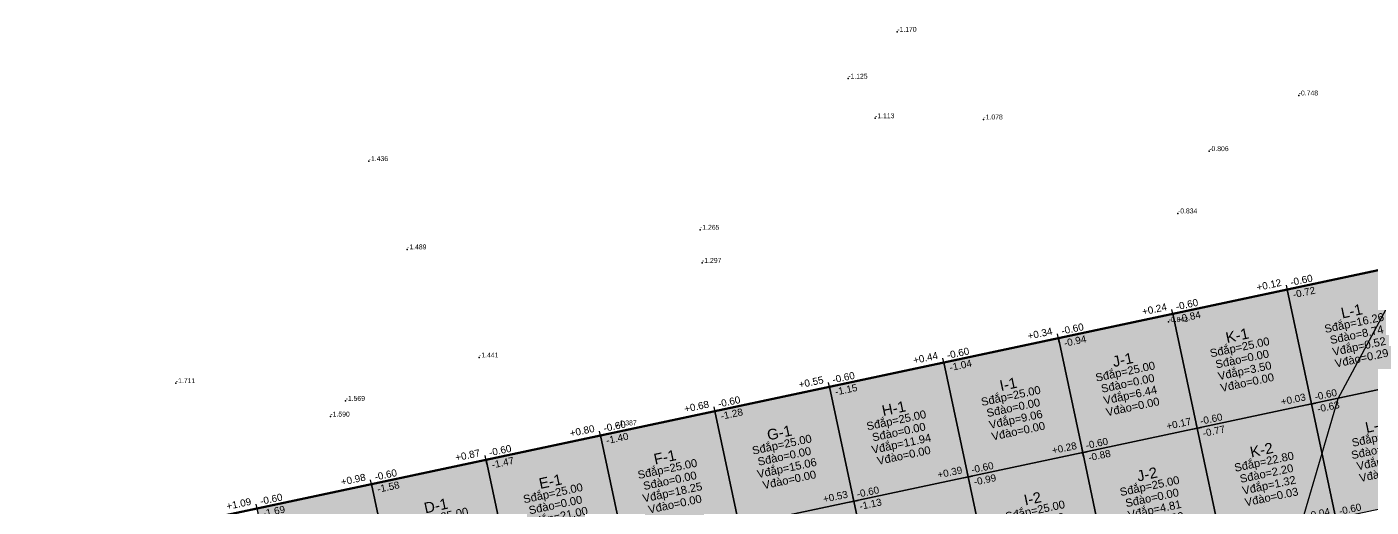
# Model space of a CAD drawing. Header units: metres. Extents: x 466 to 874, y 288 to 471.
# Drawn here: x 555.3 to 612.8, y 426.4 to 446.9 of the extents above; entities that cross this region are included whole.
import ezdxf
from ezdxf.enums import TextEntityAlignment as Align

# ---------------------------------------------------------------- set-up
doc = ezdxf.new("R2010")
doc.units = ezdxf.units.M
for name, color, linetype in [('SN-Dao', 1, 'Continuous'), ('SN-Dap', 3, 'Continuous'), ('SN-DiemDo', 9, 'Continuous'), ('SN-DuongKhong', 6, 'Continuous'), ('SN-Luoi', 8, 'Continuous'), ('SN-Nut', 7, 'Continuous'), ('SN-O', 7, 'Continuous'), ('SN-RanhGioi', 1, 'Continuous')]:
    doc.layers.add(name, color=color, linetype=linetype)
doc.styles.add('SN', font='arial.ttf')

# ---------------------------------------------------------------- blocks, each defined once
blk = doc.blocks.new('SN_O')
at = {"color": 2, "style": 'SN'}
blk.add_attdef('TEN', text='', height=0.456, dxfattribs=at).set_placement((0, 1.026), align=Align.MIDDLE_CENTER)
at = {"color": 7, "style": 'SN'}
for tag, p in [('SDAP', (0, 0.513)), ('SDAO', (0, 0)), ('VDAP', (0, -0.513)), ('VDAO', (0, -1.026))]:
    blk.add_attdef(tag, text='', height=0.342, dxfattribs=at).set_placement(p, align=Align.MIDDLE_CENTER)
blk = doc.blocks.new('SN_NUT')
for p, q in [((-0.19, 0), (0.19, 0)), ((0, -0.19), (0, 0.19))]:
    blk.add_line(p, q)
at = {"color": 5, "style": 'SN'}
blk.add_attdef('CC', text='', height=0.304, dxfattribs=at).set_placement((-0.19, 0.114), align=Align.BOTTOM_RIGHT)
at = {"color": 1, "style": 'SN'}
blk.add_attdef('CDTK', (0.19, 0.114), '', height=0.304, dxfattribs=at)
at = {"color": 3, "style": 'SN'}
blk.add_attdef('CDTN', (0.19, -0.418), '', height=0.304, dxfattribs=at)

msp = doc.modelspace()

# ---------------------------------------------------------------- hatches: boundary and pattern name
at = {"layer": 'SN-Dao', "transparency": 33554534}
for points in [[(614.165, 436.259), (615.11, 431.813), (611.348, 431.013)], [(611.348, 431.013), (615.11, 431.813), (616.149, 426.922), (611.259, 425.883), (610.665, 428.678)], [(610.665, 428.678), (611.259, 425.883), (609.754, 425.563)]]:
    msp.add_hatch(color=1, dxfattribs=at).paths.add_polyline_path(points)
at = {"layer": 'SN-Dap', "transparency": 33554534}
for points in [[(611.348, 431.013), (610.219, 430.774), (609.18, 435.664), (614.07, 436.704), (614.165, 436.259)], [(610.219, 430.774), (605.328, 429.734), (604.289, 434.625), (609.18, 435.664)], [(605.328, 429.734), (600.438, 428.694), (599.398, 433.585), (604.289, 434.625)], [(600.438, 428.694), (595.547, 427.655), (594.507, 432.546), (599.398, 433.585)], [(595.547, 427.655), (590.656, 426.615), (589.617, 431.506), (594.507, 432.546)], [(590.656, 426.615), (585.766, 425.576), (584.726, 430.467), (589.617, 431.506)], [(610.665, 428.678), (610.219, 430.774), (611.348, 431.013)], [(585.766, 425.576), (580.875, 424.536), (579.835, 429.427), (584.726, 430.467)], [(609.754, 425.563), (606.368, 424.843), (605.328, 429.734), (610.219, 430.774), (610.665, 428.678)], [(600.438, 428.694), (605.328, 429.734), (606.368, 424.843), (601.477, 423.804)], [(580.875, 424.536), (575.984, 423.497), (574.944, 428.387), (579.835, 429.427)], [(595.547, 427.655), (600.438, 428.694), (601.477, 423.804), (596.587, 422.764)], [(575.984, 423.497), (571.093, 422.457), (570.054, 427.348), (574.944, 428.387)], [(571.093, 422.457), (566.203, 421.418), (565.163, 426.308), (570.054, 427.348)], [(590.656, 426.615), (595.547, 427.655), (596.587, 422.764), (591.696, 421.725)], [(585.766, 425.576), (590.656, 426.615), (591.696, 421.725), (586.805, 420.685)]]:
    msp.add_hatch(color=3, dxfattribs=at).paths.add_polyline_path(points)

# ---------------------------------------------------------------- linework, layer by layer
at = {"layer": 'SN-DiemDo'}
for p in [(592.513, 446.675, -1.17), (590.419, 444.674, -1.125), (609.668, 443.957, -0.748), (591.567, 442.984, -1.113), (596.197, 442.932, -1.078), (569.932, 441.152, -1.436), (605.845, 441.578, -0.806), (604.51, 438.918, -0.834), (584.088, 438.218, -1.265), (571.571, 437.381, -1.489), (584.173, 436.804, -1.297), (604.109, 434.28, -0.843), (574.648, 432.762, -1.441), (561.69, 431.663, -1.711), (568.944, 430.907, -1.569), (568.294, 430.235, -1.59), (580.553, 429.86, -1.387)]:
    msp.add_point(p, dxfattribs=at)
at = {"layer": 'SN-DuongKhong'}
for p, q in [((611.348, 431.013), (614.165, 436.259)), ((610.665, 428.678), (611.348, 431.013)), ((609.754, 425.563), (610.665, 428.678))]:
    msp.add_line(p, q, dxfattribs=at)
at = {"layer": 'SN-Luoi'}
for points in [[(615.11, 431.813), (610.219, 430.774), (609.18, 435.664), (614.07, 436.704)], [(610.219, 430.774), (605.328, 429.734), (604.289, 434.625), (609.18, 435.664)], [(605.328, 429.734), (600.438, 428.694), (599.398, 433.585), (604.289, 434.625)], [(600.438, 428.694), (595.547, 427.655), (594.507, 432.546), (599.398, 433.585)], [(595.547, 427.655), (590.656, 426.615), (589.617, 431.506), (594.507, 432.546)], [(590.656, 426.615), (585.766, 425.576), (584.726, 430.467), (589.617, 431.506)], [(610.219, 430.774), (615.11, 431.813), (616.149, 426.922), (611.259, 425.883)], [(585.766, 425.576), (580.875, 424.536), (579.835, 429.427), (584.726, 430.467)], [(605.328, 429.734), (610.219, 430.774), (611.259, 425.883), (606.368, 424.843)], [(600.438, 428.694), (605.328, 429.734), (606.368, 424.843), (601.477, 423.804)], [(580.875, 424.536), (575.984, 423.497), (574.944, 428.387), (579.835, 429.427)], [(595.547, 427.655), (600.438, 428.694), (601.477, 423.804), (596.587, 422.764)], [(575.984, 423.497), (571.093, 422.457), (570.054, 427.348), (574.944, 428.387)], [(571.093, 422.457), (566.203, 421.418), (565.163, 426.308), (570.054, 427.348)], [(590.656, 426.615), (595.547, 427.655), (596.587, 422.764), (591.696, 421.725)], [(585.766, 425.576), (590.656, 426.615), (591.696, 421.725), (586.805, 420.685)]]:
    msp.add_lwpolyline(points, close=True, dxfattribs=at)
at = {"layer": 'SN-RanhGioi', "const_width": 0.095}
msp.add_lwpolyline([(633.633, 440.862), (656.504, 333.266), (578.252, 316.633), (555.382, 424.229)], close=True, dxfattribs=at)

# ---------------------------------------------------------------- block references
at = {"layer": 'SN-Nut', "rotation": 12.00000000000384}
for p, values in [((609.18, 435.664), {'CDTK': '-0.60', 'CDTN': '-0.72', 'CC': '+0.12'}), ((604.289, 434.625), {'CDTK': '-0.60', 'CDTN': '-0.84', 'CC': '+0.24'}), ((599.398, 433.585), {'CDTK': '-0.60', 'CDTN': '-0.94', 'CC': '+0.34'}), ((594.507, 432.546), {'CDTK': '-0.60', 'CDTN': '-1.04', 'CC': '+0.44'}), ((589.617, 431.506), {'CDTK': '-0.60', 'CDTN': '-1.15', 'CC': '+0.55'}), ((610.219, 430.774), {'CDTK': '-0.60', 'CDTN': '-0.63', 'CC': '+0.03'}), ((584.726, 430.467), {'CDTK': '-0.60', 'CDTN': '-1.28', 'CC': '+0.68'}), ((605.328, 429.734), {'CDTK': '-0.60', 'CDTN': '-0.77', 'CC': '+0.17'}), ((579.835, 429.427), {'CDTK': '-0.60', 'CDTN': '-1.40', 'CC': '+0.80'}), ((600.438, 428.694), {'CDTK': '-0.60', 'CDTN': '-0.88', 'CC': '+0.28'}), ((574.944, 428.387), {'CDTK': '-0.60', 'CDTN': '-1.47', 'CC': '+0.87'}), ((570.054, 427.348), {'CDTK': '-0.60', 'CDTN': '-1.58', 'CC': '+0.98'}), ((595.547, 427.655), {'CDTK': '-0.60', 'CDTN': '-0.99', 'CC': '+0.39'}), ((565.163, 426.308), {'CDTK': '-0.60', 'CDTN': '-1.69', 'CC': '+1.09'}), ((590.656, 426.615), {'CDTK': '-0.60', 'CDTN': '-1.13', 'CC': '+0.53'}), ((611.259, 425.883), {'CDTK': '-0.60', 'CDTN': '-0.56', 'CC': '-0.04'})]:
    msp.add_blockref('SN_NUT', p, dxfattribs=at).add_auto_attribs(values)
at = {"layer": 'SN-O', "rotation": 12.00000000000384}
for p, values in [((612.145, 433.739), {'TEN': 'L-1', 'SDAP': 'Sđắp=16.26', 'SDAO': 'Sđào=8.74', 'VDAP': 'Vđắp=0.52', 'VDAO': 'Vđào=0.29'}), ((607.254, 432.699), {'TEN': 'K-1', 'SDAP': 'Sđắp=25.00', 'SDAO': 'Sđào=0.00', 'VDAP': 'Vđắp=3.50', 'VDAO': 'Vđào=0.00'}), ((602.363, 431.66), {'TEN': 'J-1', 'SDAP': 'Sđắp=25.00', 'SDAO': 'Sđào=0.00', 'VDAP': 'Vđắp=6.44', 'VDAO': 'Vđào=0.00'}), ((597.473, 430.62), {'TEN': 'I-1', 'SDAP': 'Sđắp=25.00', 'SDAO': 'Sđào=0.00', 'VDAP': 'Vđắp=9.06', 'VDAO': 'Vđào=0.00'}), ((592.582, 429.58), {'TEN': 'H-1', 'SDAP': 'Sđắp=25.00', 'SDAO': 'Sđào=0.00', 'VDAP': 'Vđắp=11.94', 'VDAO': 'Vđào=0.00'}), ((587.691, 428.541), {'TEN': 'G-1', 'SDAP': 'Sđắp=25.00', 'SDAO': 'Sđào=0.00', 'VDAP': 'Vđắp=15.06', 'VDAO': 'Vđào=0.00'}), ((613.184, 428.848), {'TEN': 'L-2', 'SDAP': 'Sđắp=1.24', 'SDAO': 'Sđào=23.76', 'VDAP': 'Vđắp=0.01', 'VDAO': 'Vđào=1.47'}), ((608.294, 427.808), {'TEN': 'K-2', 'SDAP': 'Sđắp=22.80', 'SDAO': 'Sđào=2.20', 'VDAP': 'Vđắp=1.32', 'VDAO': 'Vđào=0.03'}), ((582.8, 427.501), {'TEN': 'F-1', 'SDAP': 'Sđắp=25.00', 'SDAO': 'Sđào=0.00', 'VDAP': 'Vđắp=18.25', 'VDAO': 'Vđào=0.00'}), ((603.403, 426.769), {'TEN': 'J-2', 'SDAP': 'Sđắp=25.00', 'SDAO': 'Sđào=0.00', 'VDAP': 'Vđắp=4.81', 'VDAO': 'Vđào=0.00'}), ((577.91, 426.462), {'TEN': 'E-1', 'SDAP': 'Sđắp=25.00', 'SDAO': 'Sđào=0.00', 'VDAP': 'Vđắp=21.00', 'VDAO': 'Vđào=0.00'}), ((598.512, 425.729), {'TEN': 'I-2', 'SDAP': 'Sđắp=25.00', 'SDAO': 'Sđào=0.00', 'VDAP': 'Vđắp=7.88', 'VDAO': 'Vđào=0.00'}), ((573.019, 425.422), {'TEN': 'D-1', 'SDAP': 'Sđắp=25.00', 'SDAO': 'Sđào=0.00', 'VDAP': 'Vđắp=23.44', 'VDAO': 'Vđào=0.00'})]:
    msp.add_blockref('SN_O', p, dxfattribs=at).add_auto_attribs(values)

# ---------------------------------------------------------------- texts
at = {"layer": 'SN-DiemDo', "style": 'SN'}
for s, p in [('-1.170', (592.513, 446.675)), ('-1.125', (590.419, 444.674)), ('-0.748', (609.668, 443.957)), ('-1.113', (591.567, 442.984)), ('-1.078', (596.197, 442.932)), ('-0.806', (605.845, 441.578)), ('-1.436', (569.932, 441.152)), ('-0.834', (604.51, 438.918)), ('-1.265', (584.088, 438.218)), ('-1.489', (571.571, 437.381)), ('-1.297', (584.173, 436.804)), ('-0.843', (604.109, 434.28)), ('-1.441', (574.648, 432.762)), ('-1.711', (561.69, 431.663)), ('-1.569', (568.944, 430.907)), ('-1.590', (568.294, 430.235)), ('-1.387', (580.553, 429.86))]:
    msp.add_text(s, height=0.209, dxfattribs=at).set_placement(p)

doc.saveas('drawing.dxf')
